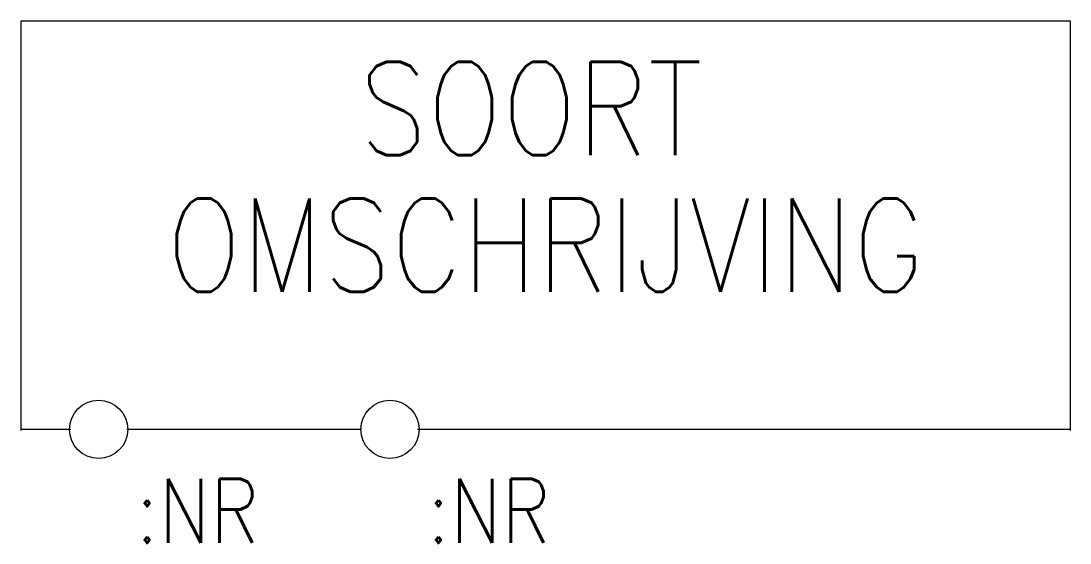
# Model space of a CAD drawing. Extents: x 295 to 331, y 72 to 189.
# Drawn here: x 295 to 331, y 171.1 to 189 of the extents above.
import ezdxf
from ezdxf.enums import TextEntityAlignment as Align

# ---------------------------------------------------------------- set-up
doc = ezdxf.new("R2010")
doc.units = 0
doc.header["$LTSCALE"] = 6
doc.layers.add('1', color=7, linetype='CONTINUOUS')
doc.styles.get("Standard").update_dxf_attribs({"font": 'simplex', "width": 0.85})

msp = doc.modelspace()

# ---------------------------------------------------------------- linework, layer by layer
at = {"layer": '1', "color": 0}
for p, q in [((295, 189), (295, 174.954)), ((295, 189), (331, 189)), ((295, 189), (331, 189)), ((295, 189), (295, 177)), ((331, 189), (331, 174.954)), ((331, 189), (331, 177)), ((295, 175), (296.715, 175)), ((298.638, 175), (306.68, 175)), ((308.604, 175), (331, 175))]:
    msp.add_line(p, q, dxfattribs=at)
for centre in [(297.663, 174.998), (307.663, 174.998)]:
    msp.add_circle(centre, 1, dxfattribs=at)

# ---------------------------------------------------------------- texts
at = {"layer": '1', "color": 0, "width": 0.85}
msp.add_attdef('SOORT', text='', height=3.2, dxfattribs=at).set_placement((312.5, 186), align=Align.MIDDLE)
msp.add_attdef('OMSCHRIJVING', text='', height=3.2, dxfattribs=at).set_placement((313, 179.716), align=Align.CENTER)
for p in [(298.926, 171.102), (308.926, 171.102)]:
    msp.add_attdef(':NR', p, '', height=2.2, dxfattribs=at)

doc.saveas('drawing.dxf')
